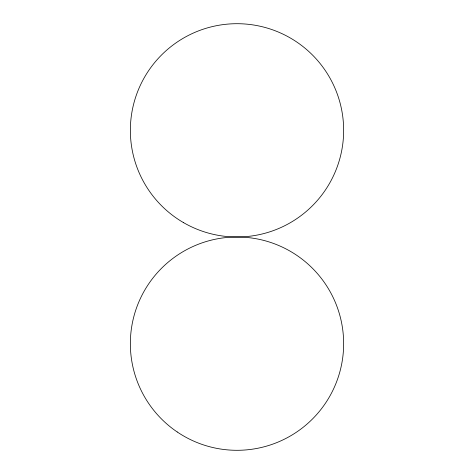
<?xml version="1.0" encoding="UTF-8"?>
<svg xmlns="http://www.w3.org/2000/svg" width="474" height="474" viewBox="0 0 474 474"><rect width="100%" height="100%" fill="white"/><g stroke="black" fill="none" stroke-linecap="round" stroke-linejoin="round"><path stroke-width="0.71" d="M177.223 431.974A106.65 106.65 0 0 0 343.377 351.258A106.65 106.65 0 0 0 190.4 247.718A106.65 106.65 0 0 0 177.223 431.974M183.675 222.709A106.65 106.65 0 0 0 343.65 130.35A106.65 106.65 0 0 0 183.675 37.991A106.65 106.65 0 0 0 183.675 222.709"/></g></svg>
